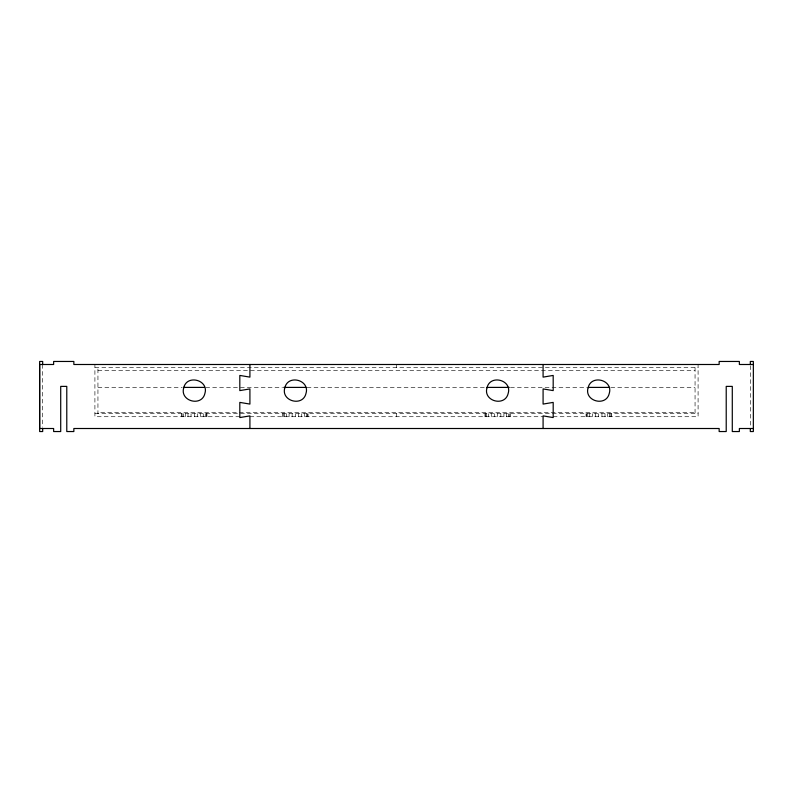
<?xml version="1.0" encoding="UTF-8"?>
<svg xmlns="http://www.w3.org/2000/svg" width="793" height="793" viewBox="0 0 793 793"><rect width="100%" height="100%" fill="white"/><g stroke="black" fill="none" stroke-linecap="round" stroke-linejoin="round"><path stroke-width="0.59" stroke-dasharray="3.96 2.97" d="M94.912 367.516L698.088 367.516M97.945 370.549L695.055 370.549M97.945 387.4L182.182 387.4M205.724 387.4L282.546 387.4M307.069 387.4L485.931 387.4M510.454 387.4L587.276 387.4M610.818 387.4L695.055 387.4M94.912 413.688L698.088 413.688M239.813 416.721L94.912 416.721L94.912 364.493M249.914 416.721L543.086 416.721M553.187 416.721L698.088 416.721L698.088 364.493M750.317 365.722L750.317 427.278M695.055 367.516L695.055 413.688L695.055 412.677L97.945 412.677L97.945 413.688L97.945 367.516M611.314 413.688L611.314 416.721M610.888 413.688L610.888 416.721M609.629 413.688L609.629 416.721M607.616 413.688L607.616 416.721M605 413.688L605 416.721M601.956 413.688L601.956 416.721M598.685 413.688L598.685 416.721M595.414 413.688L595.414 416.721M592.361 413.688L592.361 416.721M589.744 413.688L589.744 416.721M587.742 413.688L587.742 416.721M586.473 413.688L586.473 416.721M586.047 413.688L586.047 416.721M510.226 413.688L510.226 416.721M509.8 413.688L509.8 416.721M508.531 413.688L508.531 416.721M506.529 413.688L506.529 416.721M503.912 413.688L503.912 416.721M500.859 413.688L500.859 416.721M497.588 413.688L497.588 416.721M494.317 413.688L494.317 416.721M491.273 413.688L491.273 416.721M488.657 413.688L488.657 416.721M486.644 413.688L486.644 416.721M485.385 413.688L485.385 416.721M484.959 413.688L484.959 416.721M396.5 364.493L396.5 367.516M396.5 413.688L396.5 416.721M308.041 413.688L308.041 416.721M307.615 413.688L307.615 416.721M306.356 413.688L306.356 416.721M304.343 413.688L304.343 416.721M301.727 413.688L301.727 416.721M298.683 413.688L298.683 416.721M295.412 413.688L295.412 416.721M292.141 413.688L292.141 416.721M289.088 413.688L289.088 416.721M286.471 413.688L286.471 416.721M284.469 413.688L284.469 416.721M283.2 413.688L283.2 416.721M282.774 413.688L282.774 416.721M206.953 413.688L206.953 416.721M206.527 413.688L206.527 416.721M205.258 413.688L205.258 416.721M203.256 413.688L203.256 416.721M200.639 413.688L200.639 416.721M197.586 413.688L197.586 416.721M194.315 413.688L194.315 416.721M191.044 413.688L191.044 416.721M188 413.688L188 416.721M185.384 413.688L185.384 416.721M183.371 413.688L183.371 416.721M182.112 413.688L182.112 416.721M181.686 413.688L181.686 416.721M42.683 364.493L42.683 427.278"/><path stroke-width="1.19" d="M753.35 364.493L739.363 364.493L739.363 361.459L719.152 361.459L719.152 364.493L73.848 364.493L73.848 361.459L53.637 361.459L53.637 364.493L39.65 364.493L39.65 428.507L53.637 428.507L53.637 431.541L60.714 431.541L60.714 386.389L66.781 386.389L66.781 431.541L73.848 431.541L73.848 428.507L719.152 428.507L719.152 431.541L726.219 431.541L726.219 386.389L732.286 386.389L732.286 431.541L739.363 431.541L739.363 428.507L753.35 428.507M183.421 387.4L204.485 387.4M283.765 387.4L306.068 387.4M486.932 387.4L509.235 387.4M588.515 387.4L609.579 387.4M750.317 364.493L750.317 361.459L753.35 361.459L753.35 431.541L750.317 431.541L750.317 428.507M543.086 364.493L543.086 377.121L553.187 375.436L553.187 390.602L543.086 388.917L543.086 404.083L553.187 402.398L553.187 417.564L543.086 415.879L543.086 428.507M249.914 364.493L249.914 377.121L239.813 375.436L239.813 390.602L249.914 388.917L249.914 404.083L239.813 402.398L239.813 417.564L249.914 415.879L249.914 428.507M42.683 364.493L42.683 361.459L39.65 361.459L39.65 431.541L42.683 431.541L42.683 428.507M183.738 387.767C179.585 401.218 201.769 407.166 204.901 393.437C209.055 379.986 186.87 374.038 183.738 387.767M284.836 387.767C280.672 401.218 302.857 407.166 305.989 393.437C310.142 379.986 287.958 374.038 284.836 387.767M487.011 387.767C482.858 401.218 505.042 407.166 508.164 393.437C512.328 379.986 490.143 374.038 487.011 387.767M588.099 387.767C583.945 401.218 606.13 407.166 609.262 393.437C613.415 379.986 591.231 374.038 588.099 387.767"/></g></svg>
